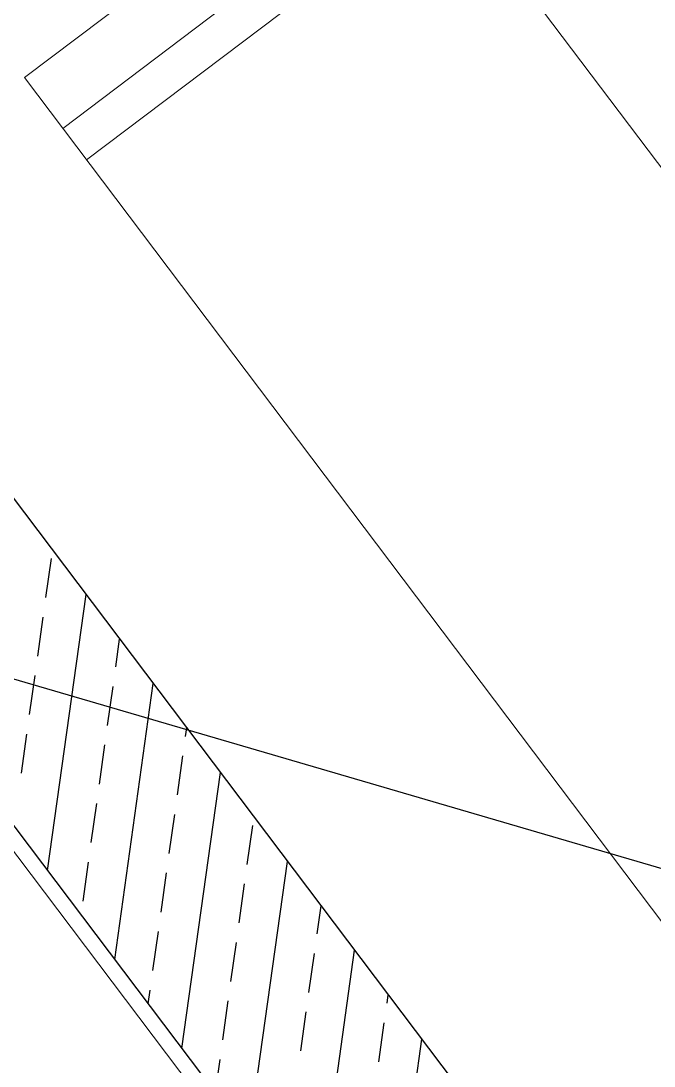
# Model space of a CAD drawing. Header units: millimetres. Extents: x 2232 to 85269, y -3593 to 5869.
# Drawn here: x 4008.49 to 4028.59, y 4306.71 to 4339.87 of the extents above; entities that cross this region are included whole.
import ezdxf

# ---------------------------------------------------------------- set-up
doc = ezdxf.new("R2010")
doc.units = ezdxf.units.MM
for name, color, linetype, lineweight in [('Kiris', 7, 'Continuous', 30), ('sıva iç', 21, 'Continuous', 0), ('tefriş', 252, 'Continuous', 5), ('ÖLÇÜ İÇ', 7, 'Continuous', 9)]:
    doc.layers.add(name, color=color, linetype=linetype, lineweight=lineweight)
doc.layers.add('Standart', color=7, linetype='Continuous')
doc.styles.get("Standard").update_dxf_attribs({"font": 'arial.ttf'})
doc.dimstyles.new('zulay iç ölçü', dxfattribs={"dimtxt": 10, "dimasz": 5, "dimexe": 0.18, "dimexo": 0, "dimgap": 2, "dimtad": 3, "dimdec": 0, "dimzin": 0, "dimdsep": 46, "dimtxsty": 'Standard', "dimblk": 'ARCHTICK', "dimcen": 0.09, "dimse1": 1, "dimse2": 1, "dimadec": 0, "dimazin": 0, "dimtfac": 1, "dimtdec": 0, "dimtix": 1, "dimtofl": 0, "dimtmove": 0, "dimatfit": 3, "dimldrblk": 'ARCHTICK', "dimfxl": 1, "dimtolj": 1, "dimtzin": 0, "dimarcsym": 0})

# ---------------------------------------------------------------- blocks, each defined once
blk = doc.blocks.new('DFGDFG')
blk.add_polyline3d([(1063620.69, -436678.42, -138060.71), (1064618.24, -436970.1, -138060.71), (1064937.4, -438150.83, -138060.71), (1063811.86, -439339, -138060.71), (1062024.82, -438816.48, -138060.71)])
blk = doc.blocks.new('TRRTYT')
at = {"layer": 'Standart', "color": 171, "linetype": 'Continuous', "lineweight": -3}
for p, q in [((1035851.33, -397475.33), (1035854.87, -397471.79)), ((1035846.03, -397480.63), (1035849.56, -397477.1)), ((1035830.63, -397503.1), (1035855.63, -397478.1)), ((1035840.72, -397485.93), (1035844.26, -397482.4)), ((1035853.1, -397487.7), (1035855.63, -397485.17)), ((1035835.42, -397491.24), (1035838.96, -397487.7)), ((1035847.79, -397493.01), (1035851.33, -397489.47)), ((1035830.63, -397517.24), (1035855.63, -397492.24)), ((1035842.49, -397498.31), (1035846.03, -397494.77)), ((1035837.19, -397503.61), (1035840.72, -397500.08)), ((1035854.87, -397500.08), (1035855.63, -397499.31)), ((1035849.56, -397505.38), (1035853.1, -397501.84)), ((1035831.88, -397508.92), (1035835.42, -397505.38)), ((1035830.63, -397531.38), (1035855.63, -397506.38)), ((1035844.26, -397510.68), (1035847.79, -397507.15)), ((1035838.96, -397515.99), (1035842.49, -397512.45)), ((1035851.33, -397517.75), (1035854.87, -397514.22)), ((1035833.65, -397521.29), (1035837.19, -397517.75)), ((1035846.03, -397523.06), (1035849.56, -397519.52)), ((1035830.63, -397545.52), (1035855.63, -397520.52)), ((1035830.63, -397524.31), (1035831.88, -397523.06)), ((1035840.72, -397528.36), (1035844.26, -397524.83)), ((1035853.1, -397530.13), (1035855.63, -397527.59)), ((1035835.42, -397533.66), (1035838.96, -397530.13)), ((1035847.79, -397535.43), (1035851.33, -397531.9)), ((1035830.63, -397559.66), (1035855.63, -397534.66)), ((1035830.63, -397538.45), (1035833.65, -397535.43)), ((1035842.49, -397540.74), (1035846.03, -397537.2)), ((1035854.87, -397542.5), (1035855.63, -397541.74)), ((1035849.56, -397547.81), (1035853.1, -397544.27)), ((1035830.63, -397573.81), (1035855.63, -397548.81))]:
    blk.add_line(p, q, dxfattribs=at)
at = {"layer": 'Standart', "color": 159, "linetype": 'Continuous', "lineweight": -3}
blk.add_lwpolyline([(1035830.63, -397430.95), (1035855.63, -397430.95), (1035855.63, -397680.95), (1035830.63, -397680.95)], close=True, dxfattribs=at)
blk = doc.blocks.new('_ArchTick')
at = {"color": 0, "linetype": 'ByBlock', "const_width": 0.15}
blk.add_lwpolyline([(-0.5, -0.5), (0.5, 0.5)], dxfattribs=at)
blk = doc.blocks.new('*D2569')
at = {"layer": 'Defpoints', "color": 0, "transparency": 16777216}
for p in [(1294811.46, -409089.54), (1294810.69, -410689.54), (1294810.69, -410689.54)]:
    blk.add_point(p, dxfattribs=at)
at = {"layer": 'sıva iç', "color": 0, "lineweight": -2, "transparency": 16777216}
blk.add_line((1294810.69, -409089.54), (1294810.69, -410689.54), dxfattribs=at)
at = {"layer": 'sıva iç', "color": 0, "lineweight": -2, "transparency": 16777216, "xscale": 5, "yscale": 5, "zscale": 5}
for p, rotation in [((1294810.69, -409089.54), 90), ((1294810.69, -410689.54), 270)]:
    blk.add_blockref('_ArchTick', p, dxfattribs=dict(at, rotation=rotation))
at = {"layer": 'sıva iç', "color": 0, "transparency": 16777216, "insert": (1294803.69, -409889.54), "char_height": 10, "attachment_point": 5, "rotation": 90}
blk.add_mtext('\\A1;1600', dxfattribs=at)
blk = doc.blocks.new('GHGFHGF')
at = {"layer": 'sıva iç'}
blk.add_lwpolyline([(1294508.78, -410687.54), (1294692.78, -410687.54), (1294692.78, -410439.54)], dxfattribs=at)
at = {"layer": 'tefriş'}
for p, q in [((1294753.05, -410429.6), (1294753.05, -410671.27)), ((1294898.56, -410429.6), (1294753.05, -410429.6)), ((1294898.56, -410437.68), (1294753.05, -410437.68)), ((1294898.56, -410442.68), (1294753.05, -410442.68))]:
    blk.add_line(p, q, dxfattribs=at)
at = {"layer": 'sıva iç'}
blk.add_blockref('TRRTYT', (258864.14, -13008.59), dxfattribs=at)
dim = blk.add_linear_dim(base=(1294810.69, -410689.54), p1=(1294811.46, -409089.54), p2=(1294810.69, -410689.54), angle=90, dimstyle='zulay iç ölçü', override={"dimtmove": 1}, dxfattribs=at)
dim.commit()
dim.dimension.update_dxf_attribs({"geometry": '*D2569', "text_midpoint": (1294803.69, -409889.54)})
blk = doc.blocks.new('RRRR')
at = {"layer": 'Kiris', "color": 18, "true_color": 0x000000}
blk.add_blockref('DFGDFG', (59854.18, 0), dxfattribs=at)
at = {"layer": 'sıva iç', "rotation": 37.05267661197627}
blk.add_blockref('GHGFHGF', (-156760.25, -889310.84), dxfattribs=at)

msp = doc.modelspace()

# ---------------------------------------------------------------- block references
at = {"layer": 'ÖLÇÜ İÇ', "xscale": 0.25, "yscale": 0.25, "zscale": 0.25}
msp.add_blockref('RRRR', (-276957.058, 113516.845), dxfattribs=at)

doc.saveas('drawing.dxf')
